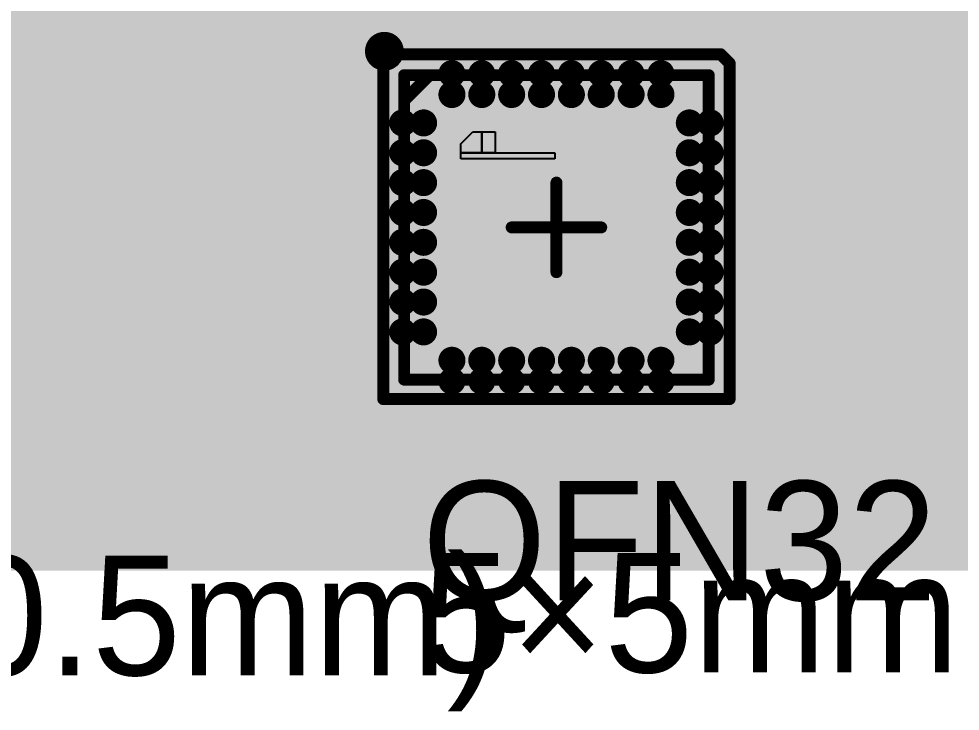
# Model space of a CAD drawing. Header units: millimetres. Extents: x 169 to 355, y 129 to 253.
# Drawn here: x 193.5 to 209.26, y 206.9 to 218.49 of the extents above; entities that cross this region are included whole.
import ezdxf

# ---------------------------------------------------------------- set-up
doc = ezdxf.new("R2010")
doc.units = ezdxf.units.MM
for name, color, linetype in [('BottomLayer', 5, 'Continuous'), ('Mechanical1', 6, 'Continuous'), ('Mechanical15', 56, 'Continuous'), ('TopLayer', 1, 'Continuous'), ('TopOverlay', 2, 'Continuous'), ('TopPaste', 8, 'Continuous'), ('TopSolder', 216, 'Continuous')]:
    doc.layers.add(name, color=color, linetype=linetype)

# ---------------------------------------------------------------- blocks, each defined once
blk = doc.blocks.new('QFN32_2_5')
at = {"layer": 'Mechanical1', "const_width": 0.2}
for points in [[(-2.55, 2.55), (2.55, 2.55)], [(-2.55, -2.55), (-2.55, 2.55)], [(2.55, -2.55), (2.55, 2.55)], [(-2.55, -2.55), (2.55, -2.55)]]:
    blk.add_lwpolyline(points, dxfattribs=at)
at = {"layer": 'Mechanical1', "const_width": 0.1}
for points in [[(-2.6, 2.55, 1), (-2.5, 2.55, 1)], [(-2.6, 2.55, 1), (-2.5, 2.55, 1)], [(2.5, 2.55, 1), (2.6, 2.55, 1)], [(2.5, 2.55, 1), (2.6, 2.55, 1)], [(-2.6, -2.55, 1), (-2.5, -2.55, 1)], [(-2.6, -2.55, 1), (-2.5, -2.55, 1)], [(2.5, -2.55, 1), (2.6, -2.55, 1)], [(2.5, -2.55, 1), (2.6, -2.55, 1)]]:
    blk.add_lwpolyline(points, format="xyb", close=True, dxfattribs=at)
at = {"layer": 'Mechanical15', "const_width": 0.2}
for points in [[(-2.9, 2.9), (2.75, 2.9)], [(-2.9, -2.875), (-2.9, 2.9)], [(2.75, 2.9), (2.9, 2.75)], [(2.9, -2.875), (2.9, 2.75)], [(0, -0.75), (0, 0.75)], [(-0.75, 0), (0.75, 0)], [(-2.9, -2.875), (2.9, -2.875)]]:
    blk.add_lwpolyline(points, dxfattribs=at)
at = {"layer": 'Mechanical15', "const_width": 0.1}
for points in [[(-2.95, 2.9, 1), (-2.85, 2.9, 1)], [(-2.95, 2.9, 1), (-2.85, 2.9, 1)], [(2.7, 2.9, 1), (2.8, 2.9, 1)], [(2.7, 2.9, 1), (2.8, 2.9, 1)], [(2.85, 2.75, 1), (2.95, 2.75, 1)], [(2.85, 2.75, 1), (2.95, 2.75, 1)], [(-0.05, 0.75, 1), (0.05, 0.75, 1)], [(-0.8, 0, 1), (-0.7, 0, 1)], [(0.7, 0, 1), (0.8, 0, 1)], [(-0.05, -0.75, 1), (0.05, -0.75, 1)], [(-2.95, -2.875, 1), (-2.85, -2.875, 1)], [(-2.95, -2.875, 1), (-2.85, -2.875, 1)], [(2.85, -2.875, 1), (2.95, -2.875, 1)], [(2.85, -2.875, 1), (2.95, -2.875, 1)]]:
    blk.add_lwpolyline(points, format="xyb", close=True, dxfattribs=at)
at = {"layer": 'TopLayer'}
for p, q in [((-1.6, 1.4), (-1.4, 1.6)), ((-1.4, 1.6), (-1.25, 1.6)), ((-1.25, 1.25), (-1.25, 1.6)), ((-1.25, 1.6), (-1.025, 1.6)), ((-1.25, 1.6), (-1.25, 1.25)), ((-1.025, 1.6), (-1.025, 1.25)), ((-1.6, 1.25), (-1.6, 1.4)), ((-1.6, 1.15), (-1.6, 1.25)), ((-1.6, 1.25), (-0.025, 1.25)), ((-1.25, 1.25), (-1.6, 1.25)), ((-0.025, 1.15), (-1.6, 1.15)), ((-1.025, 1.25), (-1.25, 1.25)), ((-0.025, 1.25), (-0.025, 1.15))]:
    blk.add_line(p, q, dxfattribs=at)
at = {"layer": 'TopLayer', "const_width": 0.125}
for points in [[(-1.812, 2.575, 1), (-1.687, 2.575, 1)], [(-1.812, 2.575, 1), (-1.687, 2.575, 1)], [(-1.312, 2.575, 1), (-1.188, 2.575, 1)], [(-1.312, 2.575, 1), (-1.188, 2.575, 1)], [(-0.812, 2.575, 1), (-0.687, 2.575, 1)], [(-0.812, 2.575, 1), (-0.687, 2.575, 1)], [(-0.312, 2.575, 1), (-0.188, 2.575, 1)], [(-0.312, 2.575, 1), (-0.188, 2.575, 1)], [(0.188, 2.575, 1), (0.312, 2.575, 1)], [(0.188, 2.575, 1), (0.312, 2.575, 1)], [(0.688, 2.575, 1), (0.813, 2.575, 1)], [(0.688, 2.575, 1), (0.813, 2.575, 1)], [(1.188, 2.575, 1), (1.312, 2.575, 1)], [(1.188, 2.575, 1), (1.312, 2.575, 1)], [(1.688, 2.575, 1), (1.813, 2.575, 1)], [(1.688, 2.575, 1), (1.813, 2.575, 1)], [(-1.812, 2.225, 1), (-1.687, 2.225, 1)], [(-1.812, 2.225, 1), (-1.687, 2.225, 1)], [(-1.312, 2.225, 1), (-1.188, 2.225, 1)], [(-1.312, 2.225, 1), (-1.188, 2.225, 1)], [(-0.812, 2.225, 1), (-0.687, 2.225, 1)], [(-0.812, 2.225, 1), (-0.687, 2.225, 1)], [(-0.312, 2.225, 1), (-0.188, 2.225, 1)], [(-0.312, 2.225, 1), (-0.188, 2.225, 1)], [(0.188, 2.225, 1), (0.312, 2.225, 1)], [(0.188, 2.225, 1), (0.312, 2.225, 1)], [(0.688, 2.225, 1), (0.813, 2.225, 1)], [(0.688, 2.225, 1), (0.813, 2.225, 1)], [(1.188, 2.225, 1), (1.312, 2.225, 1)], [(1.188, 2.225, 1), (1.312, 2.225, 1)], [(1.688, 2.225, 1), (1.813, 2.225, 1)], [(1.688, 2.225, 1), (1.813, 2.225, 1)], [(-2.638, 1.75, 1), (-2.513, 1.75, 1)], [(-2.638, 1.75, 1), (-2.513, 1.75, 1)], [(-2.287, 1.75, 1), (-2.163, 1.75, 1)], [(-2.287, 1.75, 1), (-2.163, 1.75, 1)], [(2.163, 1.75, 1), (2.287, 1.75, 1)], [(2.163, 1.75, 1), (2.287, 1.75, 1)], [(2.513, 1.75, 1), (2.638, 1.75, 1)], [(2.513, 1.75, 1), (2.638, 1.75, 1)], [(-2.638, 1.25, 1), (-2.513, 1.25, 1)], [(-2.638, 1.25, 1), (-2.513, 1.25, 1)], [(-2.287, 1.25, 1), (-2.163, 1.25, 1)], [(-2.287, 1.25, 1), (-2.163, 1.25, 1)], [(2.163, 1.25, 1), (2.287, 1.25, 1)], [(2.163, 1.25, 1), (2.287, 1.25, 1)], [(2.513, 1.25, 1), (2.638, 1.25, 1)], [(2.513, 1.25, 1), (2.638, 1.25, 1)], [(-2.638, 0.75, 1), (-2.513, 0.75, 1)], [(-2.638, 0.75, 1), (-2.513, 0.75, 1)], [(-2.287, 0.75, 1), (-2.163, 0.75, 1)], [(-2.287, 0.75, 1), (-2.163, 0.75, 1)], [(2.163, 0.75, 1), (2.287, 0.75, 1)], [(2.163, 0.75, 1), (2.287, 0.75, 1)], [(2.513, 0.75, 1), (2.638, 0.75, 1)], [(2.513, 0.75, 1), (2.638, 0.75, 1)], [(-2.638, 0.25, 1), (-2.513, 0.25, 1)], [(-2.638, 0.25, 1), (-2.513, 0.25, 1)], [(-2.287, 0.25, 1), (-2.163, 0.25, 1)], [(-2.287, 0.25, 1), (-2.163, 0.25, 1)], [(2.163, 0.25, 1), (2.287, 0.25, 1)], [(2.163, 0.25, 1), (2.287, 0.25, 1)], [(2.513, 0.25, 1), (2.638, 0.25, 1)], [(2.513, 0.25, 1), (2.638, 0.25, 1)], [(-2.638, -0.25, 1), (-2.513, -0.25, 1)], [(-2.638, -0.25, 1), (-2.513, -0.25, 1)], [(-2.287, -0.25, 1), (-2.163, -0.25, 1)], [(-2.287, -0.25, 1), (-2.163, -0.25, 1)], [(2.163, -0.25, 1), (2.287, -0.25, 1)], [(2.163, -0.25, 1), (2.287, -0.25, 1)], [(2.513, -0.25, 1), (2.638, -0.25, 1)], [(2.513, -0.25, 1), (2.638, -0.25, 1)], [(-2.638, -0.75, 1), (-2.513, -0.75, 1)], [(-2.638, -0.75, 1), (-2.513, -0.75, 1)], [(-2.287, -0.75, 1), (-2.163, -0.75, 1)], [(-2.287, -0.75, 1), (-2.163, -0.75, 1)], [(2.163, -0.75, 1), (2.287, -0.75, 1)], [(2.163, -0.75, 1), (2.287, -0.75, 1)], [(2.513, -0.75, 1), (2.638, -0.75, 1)], [(2.513, -0.75, 1), (2.638, -0.75, 1)], [(-2.638, -1.25, 1), (-2.513, -1.25, 1)], [(-2.638, -1.25, 1), (-2.513, -1.25, 1)], [(-2.287, -1.25, 1), (-2.163, -1.25, 1)], [(-2.287, -1.25, 1), (-2.163, -1.25, 1)], [(2.163, -1.25, 1), (2.287, -1.25, 1)], [(2.163, -1.25, 1), (2.287, -1.25, 1)], [(2.513, -1.25, 1), (2.638, -1.25, 1)], [(2.513, -1.25, 1), (2.638, -1.25, 1)], [(-2.638, -1.75, 1), (-2.513, -1.75, 1)], [(-2.638, -1.75, 1), (-2.513, -1.75, 1)], [(-2.287, -1.75, 1), (-2.163, -1.75, 1)], [(-2.287, -1.75, 1), (-2.163, -1.75, 1)], [(2.163, -1.75, 1), (2.287, -1.75, 1)], [(2.163, -1.75, 1), (2.287, -1.75, 1)], [(2.513, -1.75, 1), (2.638, -1.75, 1)], [(2.513, -1.75, 1), (2.638, -1.75, 1)], [(-1.812, -2.225, 1), (-1.687, -2.225, 1)], [(-1.812, -2.225, 1), (-1.687, -2.225, 1)], [(-1.312, -2.225, 1), (-1.188, -2.225, 1)], [(-1.312, -2.225, 1), (-1.188, -2.225, 1)], [(-0.812, -2.225, 1), (-0.687, -2.225, 1)], [(-0.812, -2.225, 1), (-0.687, -2.225, 1)], [(-0.312, -2.225, 1), (-0.188, -2.225, 1)], [(-0.312, -2.225, 1), (-0.188, -2.225, 1)], [(0.188, -2.225, 1), (0.312, -2.225, 1)], [(0.188, -2.225, 1), (0.312, -2.225, 1)], [(0.688, -2.225, 1), (0.813, -2.225, 1)], [(0.688, -2.225, 1), (0.813, -2.225, 1)], [(1.188, -2.225, 1), (1.312, -2.225, 1)], [(1.188, -2.225, 1), (1.312, -2.225, 1)], [(1.688, -2.225, 1), (1.813, -2.225, 1)], [(1.688, -2.225, 1), (1.813, -2.225, 1)], [(-1.812, -2.575, 1), (-1.687, -2.575, 1)], [(-1.812, -2.575, 1), (-1.687, -2.575, 1)], [(-1.312, -2.575, 1), (-1.188, -2.575, 1)], [(-1.312, -2.575, 1), (-1.188, -2.575, 1)], [(-0.812, -2.575, 1), (-0.687, -2.575, 1)], [(-0.812, -2.575, 1), (-0.687, -2.575, 1)], [(-0.312, -2.575, 1), (-0.188, -2.575, 1)], [(-0.312, -2.575, 1), (-0.188, -2.575, 1)], [(0.188, -2.575, 1), (0.312, -2.575, 1)], [(0.188, -2.575, 1), (0.312, -2.575, 1)], [(0.688, -2.575, 1), (0.813, -2.575, 1)], [(0.688, -2.575, 1), (0.813, -2.575, 1)], [(1.188, -2.575, 1), (1.312, -2.575, 1)], [(1.188, -2.575, 1), (1.312, -2.575, 1)], [(1.688, -2.575, 1), (1.813, -2.575, 1)], [(1.688, -2.575, 1), (1.813, -2.575, 1)]]:
    blk.add_lwpolyline(points, format="xyb", close=True, dxfattribs=at)
at = {"layer": 'TopLayer'}
for points in [[(-1.625, 2.7), (-1.875, 2.7), (-1.625, 2.575), (-1.875, 2.575)], [(-1.75, 2.7), (-1.75, 2.7), (-1.75, 2.1)], [(-1.125, 2.7), (-1.375, 2.7), (-1.125, 2.575), (-1.375, 2.575)], [(-1.25, 2.7), (-1.25, 2.7), (-1.25, 2.1)], [(-0.625, 2.7), (-0.875, 2.7), (-0.625, 2.575), (-0.875, 2.575)], [(-0.75, 2.7), (-0.75, 2.7), (-0.75, 2.1)], [(-0.125, 2.7), (-0.375, 2.7), (-0.125, 2.575), (-0.375, 2.575)], [(-0.25, 2.7), (-0.25, 2.7), (-0.25, 2.1)], [(0.375, 2.7), (0.125, 2.7), (0.375, 2.575), (0.125, 2.575)], [(0.25, 2.7), (0.25, 2.7), (0.25, 2.1)], [(0.875, 2.7), (0.625, 2.7), (0.875, 2.575), (0.625, 2.575)], [(0.75, 2.7), (0.75, 2.7), (0.75, 2.1)], [(1.375, 2.7), (1.125, 2.7), (1.375, 2.575), (1.125, 2.575)], [(1.25, 2.7), (1.25, 2.7), (1.25, 2.1)], [(1.875, 2.7), (1.625, 2.7), (1.875, 2.575), (1.625, 2.575)], [(1.75, 2.7), (1.75, 2.7), (1.75, 2.1)], [(-1.625, 2.575), (-1.875, 2.575), (-1.625, 2.225), (-1.875, 2.225)], [(-1.125, 2.575), (-1.375, 2.575), (-1.125, 2.225), (-1.375, 2.225)], [(-0.625, 2.575), (-0.875, 2.575), (-0.625, 2.225), (-0.875, 2.225)], [(-0.125, 2.575), (-0.375, 2.575), (-0.125, 2.225), (-0.375, 2.225)], [(0.375, 2.575), (0.125, 2.575), (0.375, 2.225), (0.125, 2.225)], [(0.875, 2.575), (0.625, 2.575), (0.875, 2.225), (0.625, 2.225)], [(1.375, 2.575), (1.125, 2.575), (1.375, 2.225), (1.125, 2.225)], [(1.875, 2.575), (1.625, 2.575), (1.875, 2.225), (1.625, 2.225)], [(-2.7, 1.875), (-2.7, 1.625), (-2.575, 1.875), (-2.575, 1.625)], [(-2.7, 1.75), (-2.7, 1.75), (-2.1, 1.75)], [(-2.575, 1.875), (-2.575, 1.625), (-2.225, 1.875), (-2.225, 1.625)], [(2.7, 1.75), (2.7, 1.75), (2.1, 1.75)], [(2.575, 1.625), (2.575, 1.875), (2.225, 1.625), (2.225, 1.875)], [(2.7, 1.625), (2.7, 1.875), (2.575, 1.625), (2.575, 1.875)], [(-1.025, 1.25), (-0.025, 1.25), (-1.025, 1.6), (-0.025, 1.6)], [(-0.05, 0.025), (1.6, 0.025), (-0.05, 1.6), (1.6, 1.6)], [(-2.7, 1.375), (-2.7, 1.125), (-2.575, 1.375), (-2.575, 1.125)], [(-2.575, 1.375), (-2.575, 1.125), (-2.225, 1.375), (-2.225, 1.125)], [(2.575, 1.125), (2.575, 1.375), (2.225, 1.125), (2.225, 1.375)], [(2.7, 1.125), (2.7, 1.375), (2.575, 1.125), (2.575, 1.375)], [(-2.7, 1.25), (-2.7, 1.25), (-2.1, 1.25)], [(-1.6, 0.025), (-0.025, 0.025), (-1.6, 1.15), (-0.025, 1.15)], [(2.7, 1.25), (2.7, 1.25), (2.1, 1.25)], [(-2.7, 0.875), (-2.7, 0.625), (-2.575, 0.875), (-2.575, 0.625)], [(-2.575, 0.875), (-2.575, 0.625), (-2.225, 0.875), (-2.225, 0.625)], [(2.575, 0.625), (2.575, 0.875), (2.225, 0.625), (2.225, 0.875)], [(2.7, 0.625), (2.7, 0.875), (2.575, 0.625), (2.575, 0.875)], [(-2.7, 0.75), (-2.7, 0.75), (-2.1, 0.75)], [(2.7, 0.75), (2.7, 0.75), (2.1, 0.75)], [(-2.7, 0.375), (-2.7, 0.125), (-2.575, 0.375), (-2.575, 0.125)], [(-2.575, 0.375), (-2.575, 0.125), (-2.225, 0.375), (-2.225, 0.125)], [(2.575, 0.125), (2.575, 0.375), (2.225, 0.125), (2.225, 0.375)], [(2.7, 0.125), (2.7, 0.375), (2.575, 0.125), (2.575, 0.375)], [(-2.7, 0.25), (-2.7, 0.25), (-2.1, 0.25)], [(2.7, 0.25), (2.7, 0.25), (2.1, 0.25)], [(-1.6, -1.6), (-0.025, -1.6), (-1.6, 0.075), (-0.025, 0.075)], [(-0.075, -1.6), (1.6, -1.6), (-0.075, 0.05), (1.6, 0.05)], [(-2.7, -0.125), (-2.7, -0.375), (-2.575, -0.125), (-2.575, -0.375)], [(-2.575, -0.125), (-2.575, -0.375), (-2.225, -0.125), (-2.225, -0.375)], [(2.575, -0.375), (2.575, -0.125), (2.225, -0.375), (2.225, -0.125)], [(2.7, -0.375), (2.7, -0.125), (2.575, -0.375), (2.575, -0.125)], [(-2.7, -0.25), (-2.7, -0.25), (-2.1, -0.25)], [(2.7, -0.25), (2.7, -0.25), (2.1, -0.25)], [(-2.7, -0.625), (-2.7, -0.875), (-2.575, -0.625), (-2.575, -0.875)], [(-2.575, -0.625), (-2.575, -0.875), (-2.225, -0.625), (-2.225, -0.875)], [(2.575, -0.875), (2.575, -0.625), (2.225, -0.875), (2.225, -0.625)], [(2.7, -0.875), (2.7, -0.625), (2.575, -0.875), (2.575, -0.625)], [(-2.7, -0.75), (-2.7, -0.75), (-2.1, -0.75)], [(2.7, -0.75), (2.7, -0.75), (2.1, -0.75)], [(-2.7, -1.125), (-2.7, -1.375), (-2.575, -1.125), (-2.575, -1.375)], [(-2.7, -1.25), (-2.7, -1.25), (-2.1, -1.25)], [(-2.575, -1.125), (-2.575, -1.375), (-2.225, -1.125), (-2.225, -1.375)], [(2.7, -1.25), (2.7, -1.25), (2.1, -1.25)], [(2.575, -1.375), (2.575, -1.125), (2.225, -1.375), (2.225, -1.125)], [(2.7, -1.375), (2.7, -1.125), (2.575, -1.375), (2.575, -1.125)], [(-2.7, -1.625), (-2.7, -1.875), (-2.575, -1.625), (-2.575, -1.875)], [(-2.575, -1.625), (-2.575, -1.875), (-2.225, -1.625), (-2.225, -1.875)], [(2.575, -1.875), (2.575, -1.625), (2.225, -1.875), (2.225, -1.625)], [(2.7, -1.875), (2.7, -1.625), (2.575, -1.875), (2.575, -1.625)], [(-2.7, -1.75), (-2.7, -1.75), (-2.1, -1.75)], [(2.7, -1.75), (2.7, -1.75), (2.1, -1.75)], [(-1.75, -2.7), (-1.75, -2.7), (-1.75, -2.1)], [(-1.25, -2.7), (-1.25, -2.7), (-1.25, -2.1)], [(-0.75, -2.7), (-0.75, -2.7), (-0.75, -2.1)], [(-0.25, -2.7), (-0.25, -2.7), (-0.25, -2.1)], [(0.25, -2.7), (0.25, -2.7), (0.25, -2.1)], [(0.75, -2.7), (0.75, -2.7), (0.75, -2.1)], [(1.25, -2.7), (1.25, -2.7), (1.25, -2.1)], [(1.75, -2.7), (1.75, -2.7), (1.75, -2.1)], [(-1.875, -2.575), (-1.625, -2.575), (-1.875, -2.225), (-1.625, -2.225)], [(-1.375, -2.575), (-1.125, -2.575), (-1.375, -2.225), (-1.125, -2.225)], [(-0.875, -2.575), (-0.625, -2.575), (-0.875, -2.225), (-0.625, -2.225)], [(-0.375, -2.575), (-0.125, -2.575), (-0.375, -2.225), (-0.125, -2.225)], [(0.125, -2.575), (0.375, -2.575), (0.125, -2.225), (0.375, -2.225)], [(0.625, -2.575), (0.875, -2.575), (0.625, -2.225), (0.875, -2.225)], [(1.125, -2.575), (1.375, -2.575), (1.125, -2.225), (1.375, -2.225)], [(1.625, -2.575), (1.875, -2.575), (1.625, -2.225), (1.875, -2.225)], [(-1.875, -2.7), (-1.625, -2.7), (-1.875, -2.575), (-1.625, -2.575)], [(-1.375, -2.7), (-1.125, -2.7), (-1.375, -2.575), (-1.125, -2.575)], [(-0.875, -2.7), (-0.625, -2.7), (-0.875, -2.575), (-0.625, -2.575)], [(-0.375, -2.7), (-0.125, -2.7), (-0.375, -2.575), (-0.125, -2.575)], [(0.125, -2.7), (0.375, -2.7), (0.125, -2.575), (0.375, -2.575)], [(0.625, -2.7), (0.875, -2.7), (0.625, -2.575), (0.875, -2.575)], [(1.125, -2.7), (1.375, -2.7), (1.125, -2.575), (1.375, -2.575)], [(1.625, -2.7), (1.875, -2.7), (1.625, -2.575), (1.875, -2.575)]]:
    blk.add_solid(points, dxfattribs=at)
at = {"layer": 'TopOverlay'}
for points, const_width in [([(-2.656, 2.95, 1), (-3.106, 2.95, 1)], 0.2), ([(-3.156, 2.95, 1), (-3.056, 2.95, 1)], 0.1), ([(-2.825, 2.95, 1), (-2.937, 2.95, 1)], 0.2), ([(-2.987, 2.95, 1), (-2.887, 2.95, 1)], 0.1), ([(-2.875, 2.95, 1), (-2.775, 2.95, 1)], 0.1), ([(-2.706, 2.95, 1), (-2.606, 2.95, 1)], 0.1), ([(-2.175, 2.55, 1), (-2.075, 2.55, 1)], 0.1), ([(2.075, 2.55, 1), (2.175, 2.55, 1)], 0.1), ([(2.5, 2.55, 1), (2.6, 2.55, 1)], 0.1), ([(2.5, 2.55, 1), (2.6, 2.55, 1)], 0.1), ([(-2.6, 2.125, 1), (-2.5, 2.125, 1)], 0.1), ([(2.5, 2.125, 1), (2.6, 2.125, 1)], 0.1), ([(-2.6, -2.125, 1), (-2.5, -2.125, 1)], 0.1), ([(2.5, -2.125, 1), (2.6, -2.125, 1)], 0.1), ([(-2.6, -2.55, 1), (-2.5, -2.55, 1)], 0.1), ([(-2.6, -2.55, 1), (-2.5, -2.55, 1)], 0.1), ([(-2.175, -2.55, 1), (-2.075, -2.55, 1)], 0.1), ([(2.05, -2.55, 1), (2.15, -2.55, 1)], 0.1), ([(2.5, -2.55, 1), (2.6, -2.55, 1)], 0.1), ([(2.5, -2.55, 1), (2.6, -2.55, 1)], 0.1)]:
    blk.add_lwpolyline(points, format="xyb", close=True, dxfattribs=dict(at, const_width=const_width))
at = {"layer": 'TopOverlay', "const_width": 0.2}
for points in [[(-2.55, 2.125), (-2.125, 2.55)], [(2.125, 2.55), (2.55, 2.55)], [(2.55, 2.125), (2.55, 2.55)], [(-2.55, -2.55), (-2.55, -2.125)], [(2.55, -2.55), (2.55, -2.125)], [(-2.55, -2.55), (-2.125, -2.55)], [(2.1, -2.55), (2.55, -2.55)]]:
    blk.add_lwpolyline(points, dxfattribs=at)
at = {"layer": 'TopPaste', "const_width": 0.125}
for points in [[(-1.812, 2.575, 1), (-1.687, 2.575, 1)], [(-1.812, 2.575, 1), (-1.687, 2.575, 1)], [(-1.312, 2.575, 1), (-1.188, 2.575, 1)], [(-1.312, 2.575, 1), (-1.188, 2.575, 1)], [(-0.812, 2.575, 1), (-0.687, 2.575, 1)], [(-0.812, 2.575, 1), (-0.687, 2.575, 1)], [(-0.312, 2.575, 1), (-0.188, 2.575, 1)], [(-0.312, 2.575, 1), (-0.188, 2.575, 1)], [(0.188, 2.575, 1), (0.312, 2.575, 1)], [(0.188, 2.575, 1), (0.312, 2.575, 1)], [(0.688, 2.575, 1), (0.813, 2.575, 1)], [(0.688, 2.575, 1), (0.813, 2.575, 1)], [(1.188, 2.575, 1), (1.312, 2.575, 1)], [(1.188, 2.575, 1), (1.312, 2.575, 1)], [(1.688, 2.575, 1), (1.813, 2.575, 1)], [(1.688, 2.575, 1), (1.813, 2.575, 1)], [(-1.812, 2.225, 1), (-1.687, 2.225, 1)], [(-1.812, 2.225, 1), (-1.687, 2.225, 1)], [(-1.312, 2.225, 1), (-1.188, 2.225, 1)], [(-1.312, 2.225, 1), (-1.188, 2.225, 1)], [(-0.812, 2.225, 1), (-0.687, 2.225, 1)], [(-0.812, 2.225, 1), (-0.687, 2.225, 1)], [(-0.312, 2.225, 1), (-0.188, 2.225, 1)], [(-0.312, 2.225, 1), (-0.188, 2.225, 1)], [(0.188, 2.225, 1), (0.312, 2.225, 1)], [(0.188, 2.225, 1), (0.312, 2.225, 1)], [(0.688, 2.225, 1), (0.813, 2.225, 1)], [(0.688, 2.225, 1), (0.813, 2.225, 1)], [(1.188, 2.225, 1), (1.312, 2.225, 1)], [(1.188, 2.225, 1), (1.312, 2.225, 1)], [(1.688, 2.225, 1), (1.813, 2.225, 1)], [(1.688, 2.225, 1), (1.813, 2.225, 1)], [(-2.638, 1.75, 1), (-2.513, 1.75, 1)], [(-2.638, 1.75, 1), (-2.513, 1.75, 1)], [(-2.287, 1.75, 1), (-2.163, 1.75, 1)], [(-2.287, 1.75, 1), (-2.163, 1.75, 1)], [(2.163, 1.75, 1), (2.287, 1.75, 1)], [(2.163, 1.75, 1), (2.287, 1.75, 1)], [(2.513, 1.75, 1), (2.638, 1.75, 1)], [(2.513, 1.75, 1), (2.638, 1.75, 1)], [(-2.638, 1.25, 1), (-2.513, 1.25, 1)], [(-2.638, 1.25, 1), (-2.513, 1.25, 1)], [(-2.287, 1.25, 1), (-2.163, 1.25, 1)], [(-2.287, 1.25, 1), (-2.163, 1.25, 1)], [(2.163, 1.25, 1), (2.287, 1.25, 1)], [(2.163, 1.25, 1), (2.287, 1.25, 1)], [(2.513, 1.25, 1), (2.638, 1.25, 1)], [(2.513, 1.25, 1), (2.638, 1.25, 1)], [(-2.638, 0.75, 1), (-2.513, 0.75, 1)], [(-2.638, 0.75, 1), (-2.513, 0.75, 1)], [(-2.287, 0.75, 1), (-2.163, 0.75, 1)], [(-2.287, 0.75, 1), (-2.163, 0.75, 1)], [(2.163, 0.75, 1), (2.287, 0.75, 1)], [(2.163, 0.75, 1), (2.287, 0.75, 1)], [(2.513, 0.75, 1), (2.638, 0.75, 1)], [(2.513, 0.75, 1), (2.638, 0.75, 1)], [(-2.638, 0.25, 1), (-2.513, 0.25, 1)], [(-2.638, 0.25, 1), (-2.513, 0.25, 1)], [(-2.287, 0.25, 1), (-2.163, 0.25, 1)], [(-2.287, 0.25, 1), (-2.163, 0.25, 1)], [(2.163, 0.25, 1), (2.287, 0.25, 1)], [(2.163, 0.25, 1), (2.287, 0.25, 1)], [(2.513, 0.25, 1), (2.638, 0.25, 1)], [(2.513, 0.25, 1), (2.638, 0.25, 1)], [(-2.638, -0.25, 1), (-2.513, -0.25, 1)], [(-2.638, -0.25, 1), (-2.513, -0.25, 1)], [(-2.287, -0.25, 1), (-2.163, -0.25, 1)], [(-2.287, -0.25, 1), (-2.163, -0.25, 1)], [(2.163, -0.25, 1), (2.287, -0.25, 1)], [(2.163, -0.25, 1), (2.287, -0.25, 1)], [(2.513, -0.25, 1), (2.638, -0.25, 1)], [(2.513, -0.25, 1), (2.638, -0.25, 1)], [(-2.638, -0.75, 1), (-2.513, -0.75, 1)], [(-2.638, -0.75, 1), (-2.513, -0.75, 1)], [(-2.287, -0.75, 1), (-2.163, -0.75, 1)], [(-2.287, -0.75, 1), (-2.163, -0.75, 1)], [(2.163, -0.75, 1), (2.287, -0.75, 1)], [(2.163, -0.75, 1), (2.287, -0.75, 1)], [(2.513, -0.75, 1), (2.638, -0.75, 1)], [(2.513, -0.75, 1), (2.638, -0.75, 1)], [(-2.638, -1.25, 1), (-2.513, -1.25, 1)], [(-2.638, -1.25, 1), (-2.513, -1.25, 1)], [(-2.287, -1.25, 1), (-2.163, -1.25, 1)], [(-2.287, -1.25, 1), (-2.163, -1.25, 1)], [(2.163, -1.25, 1), (2.287, -1.25, 1)], [(2.163, -1.25, 1), (2.287, -1.25, 1)], [(2.513, -1.25, 1), (2.638, -1.25, 1)], [(2.513, -1.25, 1), (2.638, -1.25, 1)], [(-2.638, -1.75, 1), (-2.513, -1.75, 1)], [(-2.638, -1.75, 1), (-2.513, -1.75, 1)], [(-2.287, -1.75, 1), (-2.163, -1.75, 1)], [(-2.287, -1.75, 1), (-2.163, -1.75, 1)], [(2.163, -1.75, 1), (2.287, -1.75, 1)], [(2.163, -1.75, 1), (2.287, -1.75, 1)], [(2.513, -1.75, 1), (2.638, -1.75, 1)], [(2.513, -1.75, 1), (2.638, -1.75, 1)], [(-1.812, -2.225, 1), (-1.687, -2.225, 1)], [(-1.812, -2.225, 1), (-1.687, -2.225, 1)], [(-1.312, -2.225, 1), (-1.188, -2.225, 1)], [(-1.312, -2.225, 1), (-1.188, -2.225, 1)], [(-0.812, -2.225, 1), (-0.687, -2.225, 1)], [(-0.812, -2.225, 1), (-0.687, -2.225, 1)], [(-0.312, -2.225, 1), (-0.188, -2.225, 1)], [(-0.312, -2.225, 1), (-0.188, -2.225, 1)], [(0.188, -2.225, 1), (0.312, -2.225, 1)], [(0.188, -2.225, 1), (0.312, -2.225, 1)], [(0.688, -2.225, 1), (0.813, -2.225, 1)], [(0.688, -2.225, 1), (0.813, -2.225, 1)], [(1.188, -2.225, 1), (1.312, -2.225, 1)], [(1.188, -2.225, 1), (1.312, -2.225, 1)], [(1.688, -2.225, 1), (1.813, -2.225, 1)], [(1.688, -2.225, 1), (1.813, -2.225, 1)], [(-1.812, -2.575, 1), (-1.687, -2.575, 1)], [(-1.812, -2.575, 1), (-1.687, -2.575, 1)], [(-1.312, -2.575, 1), (-1.188, -2.575, 1)], [(-1.312, -2.575, 1), (-1.188, -2.575, 1)], [(-0.812, -2.575, 1), (-0.687, -2.575, 1)], [(-0.812, -2.575, 1), (-0.687, -2.575, 1)], [(-0.312, -2.575, 1), (-0.188, -2.575, 1)], [(-0.312, -2.575, 1), (-0.188, -2.575, 1)], [(0.188, -2.575, 1), (0.312, -2.575, 1)], [(0.188, -2.575, 1), (0.312, -2.575, 1)], [(0.688, -2.575, 1), (0.813, -2.575, 1)], [(0.688, -2.575, 1), (0.813, -2.575, 1)], [(1.188, -2.575, 1), (1.312, -2.575, 1)], [(1.188, -2.575, 1), (1.312, -2.575, 1)], [(1.688, -2.575, 1), (1.813, -2.575, 1)], [(1.688, -2.575, 1), (1.813, -2.575, 1)]]:
    blk.add_lwpolyline(points, format="xyb", close=True, dxfattribs=at)
at = {"layer": 'TopPaste'}
for points in [[(-1.75, 2.7), (-1.75, 2.7), (-1.75, 2.1)], [(-1.25, 2.7), (-1.25, 2.7), (-1.25, 2.1)], [(-0.75, 2.7), (-0.75, 2.7), (-0.75, 2.1)], [(-0.25, 2.7), (-0.25, 2.7), (-0.25, 2.1)], [(0.25, 2.7), (0.25, 2.7), (0.25, 2.1)], [(0.75, 2.7), (0.75, 2.7), (0.75, 2.1)], [(1.25, 2.7), (1.25, 2.7), (1.25, 2.1)], [(1.75, 2.7), (1.75, 2.7), (1.75, 2.1)], [(-1.625, 2.575), (-1.875, 2.575), (-1.625, 2.225), (-1.875, 2.225)], [(-1.125, 2.575), (-1.375, 2.575), (-1.125, 2.225), (-1.375, 2.225)], [(-0.625, 2.575), (-0.875, 2.575), (-0.625, 2.225), (-0.875, 2.225)], [(-0.125, 2.575), (-0.375, 2.575), (-0.125, 2.225), (-0.375, 2.225)], [(0.375, 2.575), (0.125, 2.575), (0.375, 2.225), (0.125, 2.225)], [(0.875, 2.575), (0.625, 2.575), (0.875, 2.225), (0.625, 2.225)], [(1.375, 2.575), (1.125, 2.575), (1.375, 2.225), (1.125, 2.225)], [(1.875, 2.575), (1.625, 2.575), (1.875, 2.225), (1.625, 2.225)], [(-2.7, 1.75), (-2.7, 1.75), (-2.1, 1.75)], [(-2.575, 1.875), (-2.575, 1.625), (-2.225, 1.875), (-2.225, 1.625)], [(2.7, 1.75), (2.7, 1.75), (2.1, 1.75)], [(2.575, 1.625), (2.575, 1.875), (2.225, 1.625), (2.225, 1.875)], [(-2.575, 1.375), (-2.575, 1.125), (-2.225, 1.375), (-2.225, 1.125)], [(2.575, 1.125), (2.575, 1.375), (2.225, 1.125), (2.225, 1.375)], [(-2.7, 1.25), (-2.7, 1.25), (-2.1, 1.25)], [(2.7, 1.25), (2.7, 1.25), (2.1, 1.25)], [(-2.575, 0.875), (-2.575, 0.625), (-2.225, 0.875), (-2.225, 0.625)], [(2.575, 0.625), (2.575, 0.875), (2.225, 0.625), (2.225, 0.875)], [(-2.7, 0.75), (-2.7, 0.75), (-2.1, 0.75)], [(2.7, 0.75), (2.7, 0.75), (2.1, 0.75)], [(-2.575, 0.375), (-2.575, 0.125), (-2.225, 0.375), (-2.225, 0.125)], [(2.575, 0.125), (2.575, 0.375), (2.225, 0.125), (2.225, 0.375)], [(-2.7, 0.25), (-2.7, 0.25), (-2.1, 0.25)], [(2.7, 0.25), (2.7, 0.25), (2.1, 0.25)], [(-2.575, -0.125), (-2.575, -0.375), (-2.225, -0.125), (-2.225, -0.375)], [(2.575, -0.375), (2.575, -0.125), (2.225, -0.375), (2.225, -0.125)], [(-2.7, -0.25), (-2.7, -0.25), (-2.1, -0.25)], [(2.7, -0.25), (2.7, -0.25), (2.1, -0.25)], [(-2.575, -0.625), (-2.575, -0.875), (-2.225, -0.625), (-2.225, -0.875)], [(2.575, -0.875), (2.575, -0.625), (2.225, -0.875), (2.225, -0.625)], [(-2.7, -0.75), (-2.7, -0.75), (-2.1, -0.75)], [(2.7, -0.75), (2.7, -0.75), (2.1, -0.75)], [(-2.7, -1.25), (-2.7, -1.25), (-2.1, -1.25)], [(-2.575, -1.125), (-2.575, -1.375), (-2.225, -1.125), (-2.225, -1.375)], [(2.7, -1.25), (2.7, -1.25), (2.1, -1.25)], [(2.575, -1.375), (2.575, -1.125), (2.225, -1.375), (2.225, -1.125)], [(-2.575, -1.625), (-2.575, -1.875), (-2.225, -1.625), (-2.225, -1.875)], [(2.575, -1.875), (2.575, -1.625), (2.225, -1.875), (2.225, -1.625)], [(-2.7, -1.75), (-2.7, -1.75), (-2.1, -1.75)], [(2.7, -1.75), (2.7, -1.75), (2.1, -1.75)], [(-1.75, -2.7), (-1.75, -2.7), (-1.75, -2.1)], [(-1.25, -2.7), (-1.25, -2.7), (-1.25, -2.1)], [(-0.75, -2.7), (-0.75, -2.7), (-0.75, -2.1)], [(-0.25, -2.7), (-0.25, -2.7), (-0.25, -2.1)], [(0.25, -2.7), (0.25, -2.7), (0.25, -2.1)], [(0.75, -2.7), (0.75, -2.7), (0.75, -2.1)], [(1.25, -2.7), (1.25, -2.7), (1.25, -2.1)], [(1.75, -2.7), (1.75, -2.7), (1.75, -2.1)], [(-1.875, -2.575), (-1.625, -2.575), (-1.875, -2.225), (-1.625, -2.225)], [(-1.375, -2.575), (-1.125, -2.575), (-1.375, -2.225), (-1.125, -2.225)], [(-0.875, -2.575), (-0.625, -2.575), (-0.875, -2.225), (-0.625, -2.225)], [(-0.375, -2.575), (-0.125, -2.575), (-0.375, -2.225), (-0.125, -2.225)], [(0.125, -2.575), (0.375, -2.575), (0.125, -2.225), (0.375, -2.225)], [(0.625, -2.575), (0.875, -2.575), (0.625, -2.225), (0.875, -2.225)], [(1.125, -2.575), (1.375, -2.575), (1.125, -2.225), (1.375, -2.225)], [(1.625, -2.575), (1.875, -2.575), (1.625, -2.225), (1.875, -2.225)]]:
    blk.add_solid(points, dxfattribs=at)
at = {"layer": 'TopSolder', "const_width": 0.227}
for points in [[(-1.863, 2.575, 1), (-1.637, 2.575, 1)], [(-1.863, 2.575, 1), (-1.637, 2.575, 1)], [(-1.363, 2.575, 1), (-1.137, 2.575, 1)], [(-1.363, 2.575, 1), (-1.137, 2.575, 1)], [(-0.863, 2.575, 1), (-0.637, 2.575, 1)], [(-0.863, 2.575, 1), (-0.637, 2.575, 1)], [(-0.363, 2.575, 1), (-0.137, 2.575, 1)], [(-0.363, 2.575, 1), (-0.137, 2.575, 1)], [(0.137, 2.575, 1), (0.363, 2.575, 1)], [(0.137, 2.575, 1), (0.363, 2.575, 1)], [(0.637, 2.575, 1), (0.863, 2.575, 1)], [(0.637, 2.575, 1), (0.863, 2.575, 1)], [(1.137, 2.575, 1), (1.363, 2.575, 1)], [(1.137, 2.575, 1), (1.363, 2.575, 1)], [(1.637, 2.575, 1), (1.863, 2.575, 1)], [(1.637, 2.575, 1), (1.863, 2.575, 1)], [(-1.863, 2.225, 1), (-1.637, 2.225, 1)], [(-1.863, 2.225, 1), (-1.637, 2.225, 1)], [(-1.363, 2.225, 1), (-1.137, 2.225, 1)], [(-1.363, 2.225, 1), (-1.137, 2.225, 1)], [(-0.863, 2.225, 1), (-0.637, 2.225, 1)], [(-0.863, 2.225, 1), (-0.637, 2.225, 1)], [(-0.363, 2.225, 1), (-0.137, 2.225, 1)], [(-0.363, 2.225, 1), (-0.137, 2.225, 1)], [(0.137, 2.225, 1), (0.363, 2.225, 1)], [(0.137, 2.225, 1), (0.363, 2.225, 1)], [(0.637, 2.225, 1), (0.863, 2.225, 1)], [(0.637, 2.225, 1), (0.863, 2.225, 1)], [(1.137, 2.225, 1), (1.363, 2.225, 1)], [(1.137, 2.225, 1), (1.363, 2.225, 1)], [(1.637, 2.225, 1), (1.863, 2.225, 1)], [(1.637, 2.225, 1), (1.863, 2.225, 1)], [(-2.688, 1.75, 1), (-2.462, 1.75, 1)], [(-2.688, 1.75, 1), (-2.462, 1.75, 1)], [(-2.338, 1.75, 1), (-2.112, 1.75, 1)], [(-2.338, 1.75, 1), (-2.112, 1.75, 1)], [(2.112, 1.75, 1), (2.338, 1.75, 1)], [(2.112, 1.75, 1), (2.338, 1.75, 1)], [(2.462, 1.75, 1), (2.688, 1.75, 1)], [(2.462, 1.75, 1), (2.688, 1.75, 1)], [(-2.688, 1.25, 1), (-2.462, 1.25, 1)], [(-2.688, 1.25, 1), (-2.462, 1.25, 1)], [(-2.338, 1.25, 1), (-2.112, 1.25, 1)], [(-2.338, 1.25, 1), (-2.112, 1.25, 1)], [(2.112, 1.25, 1), (2.338, 1.25, 1)], [(2.112, 1.25, 1), (2.338, 1.25, 1)], [(2.462, 1.25, 1), (2.688, 1.25, 1)], [(2.462, 1.25, 1), (2.688, 1.25, 1)], [(-2.688, 0.75, 1), (-2.462, 0.75, 1)], [(-2.688, 0.75, 1), (-2.462, 0.75, 1)], [(-2.338, 0.75, 1), (-2.112, 0.75, 1)], [(-2.338, 0.75, 1), (-2.112, 0.75, 1)], [(2.112, 0.75, 1), (2.338, 0.75, 1)], [(2.112, 0.75, 1), (2.338, 0.75, 1)], [(2.462, 0.75, 1), (2.688, 0.75, 1)], [(2.462, 0.75, 1), (2.688, 0.75, 1)], [(-2.688, 0.25, 1), (-2.462, 0.25, 1)], [(-2.688, 0.25, 1), (-2.462, 0.25, 1)], [(-2.338, 0.25, 1), (-2.112, 0.25, 1)], [(-2.338, 0.25, 1), (-2.112, 0.25, 1)], [(2.112, 0.25, 1), (2.338, 0.25, 1)], [(2.112, 0.25, 1), (2.338, 0.25, 1)], [(2.462, 0.25, 1), (2.688, 0.25, 1)], [(2.462, 0.25, 1), (2.688, 0.25, 1)], [(-2.688, -0.25, 1), (-2.462, -0.25, 1)], [(-2.688, -0.25, 1), (-2.462, -0.25, 1)], [(-2.338, -0.25, 1), (-2.112, -0.25, 1)], [(-2.338, -0.25, 1), (-2.112, -0.25, 1)], [(2.112, -0.25, 1), (2.338, -0.25, 1)], [(2.112, -0.25, 1), (2.338, -0.25, 1)], [(2.462, -0.25, 1), (2.688, -0.25, 1)], [(2.462, -0.25, 1), (2.688, -0.25, 1)], [(-2.688, -0.75, 1), (-2.462, -0.75, 1)], [(-2.688, -0.75, 1), (-2.462, -0.75, 1)], [(-2.338, -0.75, 1), (-2.112, -0.75, 1)], [(-2.338, -0.75, 1), (-2.112, -0.75, 1)], [(2.112, -0.75, 1), (2.338, -0.75, 1)], [(2.112, -0.75, 1), (2.338, -0.75, 1)], [(2.462, -0.75, 1), (2.688, -0.75, 1)], [(2.462, -0.75, 1), (2.688, -0.75, 1)], [(-2.688, -1.25, 1), (-2.462, -1.25, 1)], [(-2.688, -1.25, 1), (-2.462, -1.25, 1)], [(-2.338, -1.25, 1), (-2.112, -1.25, 1)], [(-2.338, -1.25, 1), (-2.112, -1.25, 1)], [(2.112, -1.25, 1), (2.338, -1.25, 1)], [(2.112, -1.25, 1), (2.338, -1.25, 1)], [(2.462, -1.25, 1), (2.688, -1.25, 1)], [(2.462, -1.25, 1), (2.688, -1.25, 1)], [(-2.688, -1.75, 1), (-2.462, -1.75, 1)], [(-2.688, -1.75, 1), (-2.462, -1.75, 1)], [(-2.338, -1.75, 1), (-2.112, -1.75, 1)], [(-2.338, -1.75, 1), (-2.112, -1.75, 1)], [(2.112, -1.75, 1), (2.338, -1.75, 1)], [(2.112, -1.75, 1), (2.338, -1.75, 1)], [(2.462, -1.75, 1), (2.688, -1.75, 1)], [(2.462, -1.75, 1), (2.688, -1.75, 1)], [(-1.863, -2.225, 1), (-1.637, -2.225, 1)], [(-1.863, -2.225, 1), (-1.637, -2.225, 1)], [(-1.363, -2.225, 1), (-1.137, -2.225, 1)], [(-1.363, -2.225, 1), (-1.137, -2.225, 1)], [(-0.863, -2.225, 1), (-0.637, -2.225, 1)], [(-0.863, -2.225, 1), (-0.637, -2.225, 1)], [(-0.363, -2.225, 1), (-0.137, -2.225, 1)], [(-0.363, -2.225, 1), (-0.137, -2.225, 1)], [(0.137, -2.225, 1), (0.363, -2.225, 1)], [(0.137, -2.225, 1), (0.363, -2.225, 1)], [(0.637, -2.225, 1), (0.863, -2.225, 1)], [(0.637, -2.225, 1), (0.863, -2.225, 1)], [(1.137, -2.225, 1), (1.363, -2.225, 1)], [(1.137, -2.225, 1), (1.363, -2.225, 1)], [(1.637, -2.225, 1), (1.863, -2.225, 1)], [(1.637, -2.225, 1), (1.863, -2.225, 1)], [(-1.863, -2.575, 1), (-1.637, -2.575, 1)], [(-1.863, -2.575, 1), (-1.637, -2.575, 1)], [(-1.363, -2.575, 1), (-1.137, -2.575, 1)], [(-1.363, -2.575, 1), (-1.137, -2.575, 1)], [(-0.863, -2.575, 1), (-0.637, -2.575, 1)], [(-0.863, -2.575, 1), (-0.637, -2.575, 1)], [(-0.363, -2.575, 1), (-0.137, -2.575, 1)], [(-0.363, -2.575, 1), (-0.137, -2.575, 1)], [(0.137, -2.575, 1), (0.363, -2.575, 1)], [(0.137, -2.575, 1), (0.363, -2.575, 1)], [(0.637, -2.575, 1), (0.863, -2.575, 1)], [(0.637, -2.575, 1), (0.863, -2.575, 1)], [(1.137, -2.575, 1), (1.363, -2.575, 1)], [(1.137, -2.575, 1), (1.363, -2.575, 1)], [(1.637, -2.575, 1), (1.863, -2.575, 1)], [(1.637, -2.575, 1), (1.863, -2.575, 1)]]:
    blk.add_lwpolyline(points, format="xyb", close=True, dxfattribs=at)
at = {"layer": 'TopSolder'}
for points in [[(-1.75, 2.802), (-1.75, 2.802), (-1.75, 1.998)], [(-1.25, 2.802), (-1.25, 2.802), (-1.25, 1.998)], [(-0.75, 2.802), (-0.75, 2.802), (-0.75, 1.998)], [(-0.25, 2.802), (-0.25, 2.802), (-0.25, 1.998)], [(0.25, 2.802), (0.25, 2.802), (0.25, 1.998)], [(0.75, 2.802), (0.75, 2.802), (0.75, 1.998)], [(1.25, 2.802), (1.25, 2.802), (1.25, 1.998)], [(1.75, 2.802), (1.75, 2.802), (1.75, 1.998)], [(-1.523, 2.575), (-1.977, 2.575), (-1.523, 2.225), (-1.977, 2.225)], [(-1.023, 2.575), (-1.477, 2.575), (-1.023, 2.225), (-1.477, 2.225)], [(-0.523, 2.575), (-0.977, 2.575), (-0.523, 2.225), (-0.977, 2.225)], [(-0.023, 2.575), (-0.477, 2.575), (-0.023, 2.225), (-0.477, 2.225)], [(0.477, 2.575), (0.023, 2.575), (0.477, 2.225), (0.023, 2.225)], [(0.977, 2.575), (0.523, 2.575), (0.977, 2.225), (0.523, 2.225)], [(1.477, 2.575), (1.023, 2.575), (1.477, 2.225), (1.023, 2.225)], [(1.977, 2.575), (1.523, 2.575), (1.977, 2.225), (1.523, 2.225)], [(-2.575, 1.977), (-2.575, 1.523), (-2.225, 1.977), (-2.225, 1.523)], [(2.575, 1.523), (2.575, 1.977), (2.225, 1.523), (2.225, 1.977)], [(-2.802, 1.75), (-2.802, 1.75), (-1.998, 1.75)], [(2.802, 1.75), (2.802, 1.75), (1.998, 1.75)], [(-2.575, 1.477), (-2.575, 1.023), (-2.225, 1.477), (-2.225, 1.023)], [(2.575, 1.023), (2.575, 1.477), (2.225, 1.023), (2.225, 1.477)], [(-2.802, 1.25), (-2.802, 1.25), (-1.998, 1.25)], [(2.802, 1.25), (2.802, 1.25), (1.998, 1.25)], [(-2.575, 0.977), (-2.575, 0.523), (-2.225, 0.977), (-2.225, 0.523)], [(2.575, 0.523), (2.575, 0.977), (2.225, 0.523), (2.225, 0.977)], [(-2.802, 0.75), (-2.802, 0.75), (-1.998, 0.75)], [(2.802, 0.75), (2.802, 0.75), (1.998, 0.75)], [(-2.575, 0.477), (-2.575, 0.023), (-2.225, 0.477), (-2.225, 0.023)], [(2.575, 0.023), (2.575, 0.477), (2.225, 0.023), (2.225, 0.477)], [(-2.802, 0.25), (-2.802, 0.25), (-1.998, 0.25)], [(2.802, 0.25), (2.802, 0.25), (1.998, 0.25)], [(-2.575, -0.023), (-2.575, -0.477), (-2.225, -0.023), (-2.225, -0.477)], [(2.575, -0.477), (2.575, -0.023), (2.225, -0.477), (2.225, -0.023)], [(-2.802, -0.25), (-2.802, -0.25), (-1.998, -0.25)], [(2.802, -0.25), (2.802, -0.25), (1.998, -0.25)], [(-2.575, -0.523), (-2.575, -0.977), (-2.225, -0.523), (-2.225, -0.977)], [(2.575, -0.977), (2.575, -0.523), (2.225, -0.977), (2.225, -0.523)], [(-2.802, -0.75), (-2.802, -0.75), (-1.998, -0.75)], [(2.802, -0.75), (2.802, -0.75), (1.998, -0.75)], [(-2.575, -1.023), (-2.575, -1.477), (-2.225, -1.023), (-2.225, -1.477)], [(2.575, -1.477), (2.575, -1.023), (2.225, -1.477), (2.225, -1.023)], [(-2.802, -1.25), (-2.802, -1.25), (-1.998, -1.25)], [(2.802, -1.25), (2.802, -1.25), (1.998, -1.25)], [(-2.575, -1.523), (-2.575, -1.977), (-2.225, -1.523), (-2.225, -1.977)], [(2.575, -1.977), (2.575, -1.523), (2.225, -1.977), (2.225, -1.523)], [(-2.802, -1.75), (-2.802, -1.75), (-1.998, -1.75)], [(2.802, -1.75), (2.802, -1.75), (1.998, -1.75)], [(-1.75, -2.802), (-1.75, -2.802), (-1.75, -1.998)], [(-1.25, -2.802), (-1.25, -2.802), (-1.25, -1.998)], [(-0.75, -2.802), (-0.75, -2.802), (-0.75, -1.998)], [(-0.25, -2.802), (-0.25, -2.802), (-0.25, -1.998)], [(0.25, -2.802), (0.25, -2.802), (0.25, -1.998)], [(0.75, -2.802), (0.75, -2.802), (0.75, -1.998)], [(1.25, -2.802), (1.25, -2.802), (1.25, -1.998)], [(1.75, -2.802), (1.75, -2.802), (1.75, -1.998)], [(-1.977, -2.575), (-1.523, -2.575), (-1.977, -2.225), (-1.523, -2.225)], [(-1.477, -2.575), (-1.023, -2.575), (-1.477, -2.225), (-1.023, -2.225)], [(-0.977, -2.575), (-0.523, -2.575), (-0.977, -2.225), (-0.523, -2.225)], [(-0.477, -2.575), (-0.023, -2.575), (-0.477, -2.225), (-0.023, -2.225)], [(0.023, -2.575), (0.477, -2.575), (0.023, -2.225), (0.477, -2.225)], [(0.523, -2.575), (0.977, -2.575), (0.523, -2.225), (0.977, -2.225)], [(1.023, -2.575), (1.477, -2.575), (1.023, -2.225), (1.477, -2.225)], [(1.523, -2.575), (1.977, -2.575), (1.523, -2.225), (1.977, -2.225)]]:
    blk.add_solid(points, dxfattribs=at)

msp = doc.modelspace()

# ---------------------------------------------------------------- linework, layer by layer
at = {"layer": 'BottomLayer'}
msp.add_solid([(175, 209.25), (271.8, 209.25), (175, 245), (271.8, 245)], dxfattribs=at)

# ---------------------------------------------------------------- block references
msp.add_blockref('QFN32_2_5', (202.5, 215))

# ---------------------------------------------------------------- texts
at = {"layer": 'TopLayer'}
for s, p in [('QFN32', (200.252, 208.753)), ('BGA484 (0.5mm)', (180.75, 207.5)), ('5×5mm', (200.253, 207.547))]:
    msp.add_text(s, height=2, dxfattribs=at).set_placement(p)
at = {"layer": 'TopSolder'}
for s, p in [('QFN32', (200.252, 208.753)), ('BGA484 (0.5mm)', (180.75, 207.5)), ('5×5mm', (200.253, 207.547))]:
    msp.add_text(s, height=2, dxfattribs=at).set_placement(p)

doc.saveas('drawing.dxf')
